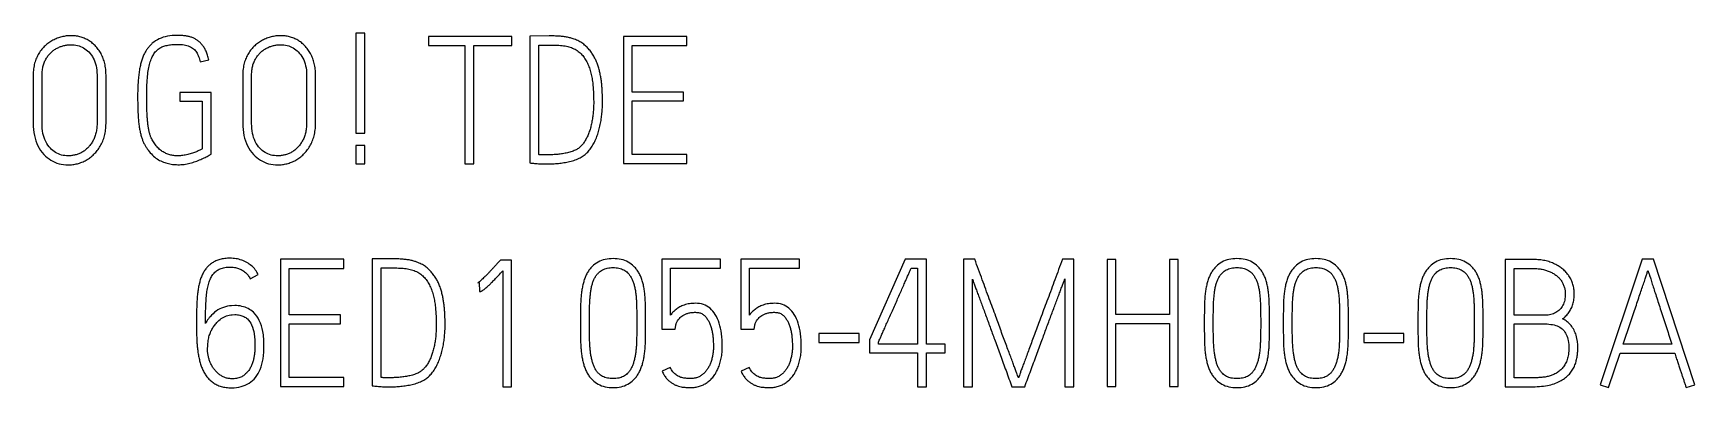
# Model space of a CAD drawing. Extents: x 0 to 594, y 0 to 420.
# Drawn here: x 427.02 to 453.1, y 292.2 to 297.77 of the extents above; entities that cross this region are included whole.
import ezdxf

# ---------------------------------------------------------------- set-up
doc = ezdxf.new("R2010")
doc.units = 0
doc.header["$LTSCALE"] = 32.67
doc.layers.add('15500_BACK_LABELING', color=7, linetype='CONTINUOUS')

msp = doc.modelspace()

# ---------------------------------------------------------------- linework, layer by layer
at = {"layer": '15500_BACK_LABELING', "color": 7, "linetype": 'CONTINUOUS'}
for p, q in [((432.219, 297.77), (432.078, 297.77)), ((432.078, 297.77), (432.078, 296.202)), ((432.219, 296.202), (432.219, 297.77)), ((434.527, 297.717), (433.221, 297.717)), ((433.221, 297.717), (433.221, 297.576)), ((434.527, 297.576), (434.527, 297.717)), ((435.115, 297.728), (434.81, 297.725)), ((434.81, 297.725), (434.81, 295.734)), ((437.276, 297.72), (436.28, 297.72)), ((436.28, 297.72), (436.28, 295.725)), ((437.276, 297.578), (437.276, 297.72)), ((433.221, 297.576), (433.792, 297.576)), ((433.792, 297.576), (433.792, 295.72)), ((433.933, 297.576), (434.527, 297.576)), ((433.933, 295.72), (433.933, 297.576)), ((434.951, 297.584), (435.171, 297.584)), ((434.951, 295.864), (434.951, 297.584)), ((436.419, 297.578), (437.276, 297.578)), ((436.419, 296.846), (436.419, 297.578)), ((429.637, 297.318), (429.773, 297.351)), ((427.015, 297.115), (427.015, 296.352)), ((427.154, 296.352), (427.154, 297.115)), ((428.017, 297.115), (428.017, 296.352)), ((428.158, 296.352), (428.158, 297.115)), ((430.305, 297.115), (430.305, 296.352)), ((430.444, 296.352), (430.444, 297.115)), ((431.307, 297.115), (431.307, 296.352)), ((431.448, 296.352), (431.448, 297.115)), ((429.809, 296.84), (429.318, 296.84)), ((429.318, 296.84), (429.318, 296.702)), ((429.318, 296.702), (429.67, 296.702)), ((429.67, 296.702), (429.67, 295.953)), ((429.809, 295.872), (429.809, 296.84)), ((437.223, 296.846), (436.419, 296.846)), ((436.419, 296.707), (437.223, 296.707)), ((436.419, 295.864), (436.419, 296.707)), ((437.223, 296.707), (437.223, 296.846)), ((432.078, 296.202), (432.219, 296.202)), ((429.775, 295.853), (429.809, 295.872)), ((432.219, 296.008), (432.078, 296.008)), ((432.078, 296.008), (432.078, 295.72)), ((432.219, 295.72), (432.219, 296.008)), ((437.276, 295.864), (436.419, 295.864)), ((437.276, 295.725), (437.276, 295.864)), ((432.078, 295.72), (432.219, 295.72)), ((433.792, 295.72), (433.933, 295.72)), ((436.28, 295.725), (437.276, 295.725)), ((431.892, 294.22), (430.896, 294.22)), ((430.896, 294.22), (430.896, 292.225)), ((431.035, 294.078), (431.892, 294.078)), ((431.035, 293.346), (431.035, 294.078)), ((431.892, 294.078), (431.892, 294.22)), ((432.644, 294.228), (432.338, 294.225)), ((432.338, 294.225), (432.338, 292.234)), ((432.48, 294.084), (432.699, 294.084)), ((432.48, 292.364), (432.48, 294.084)), ((434.35, 294.209), (434.33, 294.186)), ((434.524, 294.209), (434.35, 294.209)), ((434.386, 294.037), (434.386, 292.217)), ((434.524, 292.217), (434.524, 294.209)), ((437.806, 294.22), (436.882, 294.22)), ((436.882, 294.22), (436.882, 293.121)), ((437.021, 294.081), (437.806, 294.081)), ((437.021, 293.343), (437.021, 294.081)), ((437.806, 294.081), (437.806, 294.22)), ((439.046, 294.22), (438.122, 294.22)), ((438.122, 294.22), (438.122, 293.121)), ((438.261, 294.081), (439.046, 294.081)), ((438.261, 293.343), (438.261, 294.081)), ((439.046, 294.081), (439.046, 294.22)), ((440.707, 294.22), (440.147, 292.955)), ((441.037, 294.22), (440.707, 294.22)), ((440.799, 294.081), (440.896, 294.081)), ((440.896, 294.081), (440.896, 292.888)), ((441.037, 292.888), (441.037, 294.22)), ((441.797, 294.22), (441.62, 294.22)), ((441.62, 294.22), (441.62, 292.22)), ((443.354, 294.22), (443.173, 294.22)), ((443.354, 292.22), (443.354, 294.22)), ((444.014, 294.217), (443.875, 294.217)), ((443.875, 294.217), (443.875, 292.223)), ((444.014, 293.352), (444.014, 294.217)), ((444.993, 294.217), (444.852, 294.217)), ((444.852, 294.217), (444.852, 293.352)), ((444.993, 292.223), (444.993, 294.217)), ((450.569, 294.217), (450.125, 294.217)), ((450.125, 294.217), (450.125, 292.22)), ((450.266, 294.076), (450.569, 294.076)), ((450.266, 293.343), (450.266, 294.076)), ((452.277, 294.223), (451.614, 292.25)), ((452.455, 294.223), (452.277, 294.223)), ((453.101, 292.25), (452.455, 294.223)), ((430.422, 293.915), (430.549, 293.981)), ((433.997, 293.851), (434.014, 293.856)), ((434.014, 293.856), (434.022, 293.715)), ((441.761, 292.22), (441.761, 293.909)), ((443.212, 293.915), (443.212, 292.22)), ((430.178, 293.493), (430.128, 293.49)), ((430.139, 293.349), (430.183, 293.352)), ((431.839, 293.346), (431.035, 293.346)), ((431.035, 293.207), (431.839, 293.207)), ((431.035, 292.364), (431.035, 293.207)), ((431.839, 293.207), (431.839, 293.346)), ((435.606, 293.232), (435.606, 293.202)), ((435.748, 293.202), (435.748, 293.232)), ((436.491, 293.232), (436.491, 293.202)), ((436.63, 293.202), (436.63, 293.232)), ((444.852, 293.352), (444.014, 293.352)), ((444.014, 293.21), (444.852, 293.21)), ((444.014, 292.223), (444.014, 293.21)), ((444.852, 293.21), (444.852, 292.223)), ((445.401, 293.232), (445.401, 293.202)), ((445.542, 293.202), (445.542, 293.232)), ((446.286, 293.232), (446.286, 293.202)), ((446.424, 293.202), (446.424, 293.232)), ((446.641, 293.232), (446.641, 293.202)), ((446.782, 293.202), (446.782, 293.232)), ((447.526, 293.232), (447.526, 293.202)), ((447.664, 293.202), (447.664, 293.232)), ((448.754, 293.232), (448.754, 293.202)), ((448.896, 293.202), (448.896, 293.232)), ((449.639, 293.232), (449.639, 293.202)), ((449.778, 293.202), (449.778, 293.232)), ((450.752, 293.343), (450.266, 293.343)), ((436.882, 293.121), (437.093, 293.121)), ((437.093, 293.121), (437.104, 293.182)), ((438.122, 293.121), (438.333, 293.121)), ((438.333, 293.121), (438.344, 293.182)), ((439.981, 293.055), (439.348, 293.055)), ((439.348, 293.055), (439.348, 292.913)), ((439.981, 292.913), (439.981, 293.055)), ((440.147, 292.955), (440.147, 292.75)), ((448.535, 293.055), (447.903, 293.055)), ((447.903, 293.055), (447.903, 292.913)), ((448.535, 292.913), (448.535, 293.055)), ((450.266, 293.205), (450.752, 293.205)), ((450.266, 292.358), (450.266, 293.205)), ((439.348, 292.913), (439.981, 292.913)), ((440.147, 292.75), (440.896, 292.75)), ((440.286, 292.888), (440.286, 292.924)), ((440.896, 292.888), (440.286, 292.888)), ((440.896, 292.75), (440.896, 292.22)), ((441.331, 292.888), (441.037, 292.888)), ((441.037, 292.75), (441.331, 292.75)), ((441.037, 292.22), (441.037, 292.75)), ((441.331, 292.75), (441.331, 292.888)), ((447.903, 292.913), (448.535, 292.913)), ((451.748, 292.206), (451.931, 292.747)), ((451.931, 292.747), (452.788, 292.747)), ((452.741, 292.888), (451.978, 292.888)), ((437.015, 292.522), (436.888, 292.464)), ((438.255, 292.522), (438.128, 292.464)), ((430.896, 292.225), (431.892, 292.225)), ((431.892, 292.364), (431.035, 292.364)), ((431.892, 292.225), (431.892, 292.364)), ((434.386, 292.217), (434.524, 292.217)), ((440.896, 292.22), (441.037, 292.22)), ((441.62, 292.22), (441.761, 292.22)), ((442.38, 292.22), (442.583, 292.22)), ((443.212, 292.22), (443.354, 292.22)), ((443.875, 292.223), (444.014, 292.223)), ((444.852, 292.223), (444.993, 292.223)), ((450.125, 292.22), (450.56, 292.22)), ((450.56, 292.358), (450.266, 292.358)), ((451.614, 292.25), (451.748, 292.206)), ((452.965, 292.206), (453.101, 292.25))]:
    msp.add_line(p, q, dxfattribs=at)
for points, knots in [([(428.158, 297.115), (428.158, 297.146), (428.155, 297.206), (428.14, 297.293), (428.116, 297.374), (428.082, 297.449), (428.039, 297.517), (427.989, 297.574), (427.936, 297.623), (427.879, 297.662), (427.816, 297.692), (427.749, 297.715), (427.678, 297.728), (427.606, 297.732), (427.534, 297.728), (427.462, 297.714), (427.392, 297.692), (427.324, 297.661), (427.26, 297.621), (427.201, 297.574), (427.148, 297.518), (427.102, 297.453), (427.064, 297.38), (427.035, 297.299), (427.019, 297.209), (427.015, 297.147), (427.015, 297.115)], [0, 0, 0, 0, 0.048893, 0.095595, 0.140787, 0.184487, 0.226759, 0.268474, 0.305074, 0.341602, 0.378776, 0.416401, 0.454251, 0.492972, 0.531283, 0.569859, 0.609279, 0.649046, 0.688734, 0.728987, 0.76991, 0.811776, 0.855378, 0.900898, 0.94879, 1, 1, 1, 1]), ([(429.773, 297.351), (429.767, 297.375), (429.754, 297.422), (429.73, 297.486), (429.701, 297.541), (429.668, 297.589), (429.632, 297.628), (429.592, 297.661), (429.548, 297.687), (429.5, 297.707), (429.449, 297.721), (429.394, 297.73), (429.336, 297.735), (429.245, 297.738), (429.127, 297.729), (428.993, 297.688), (428.901, 297.63), (428.846, 297.574), (428.811, 297.532), (428.78, 297.487), (428.752, 297.436), (428.729, 297.379), (428.709, 297.316), (428.692, 297.245), (428.678, 297.167), (428.668, 297.082), (428.66, 296.987), (428.655, 296.883), (428.654, 296.77), (428.655, 296.657), (428.658, 296.552), (428.662, 296.458), (428.669, 296.374), (428.679, 296.299), (428.691, 296.231), (428.706, 296.169), (428.723, 296.114), (428.742, 296.064), (428.765, 296.018), (428.791, 295.974), (428.831, 295.919), (428.884, 295.856), (428.958, 295.794), (429.037, 295.753), (429.119, 295.726), (429.201, 295.709), (429.29, 295.704), (429.382, 295.709), (429.476, 295.726), (429.563, 295.754), (429.642, 295.787), (429.712, 295.819), (429.756, 295.841), (429.775, 295.853)], [0, 0, 0, 0, 0.019272, 0.036632, 0.052268, 0.066635, 0.080183, 0.09318, 0.10601, 0.119009, 0.132409, 0.146426, 0.161173, 0.176721, 0.215791, 0.250554, 0.283063, 0.296931, 0.310689, 0.324457, 0.338803, 0.354332, 0.371181, 0.389543, 0.409585, 0.431366, 0.455325, 0.481892, 0.511097, 0.541005, 0.56779, 0.591463, 0.612636, 0.631936, 0.649411, 0.665333, 0.679968, 0.69338, 0.706195, 0.719044, 0.732014, 0.758156, 0.782019, 0.804417, 0.82608, 0.847269, 0.868335, 0.893506, 0.917602, 0.941001, 0.963013, 0.982665, 1, 1, 1, 1]), ([(431.448, 297.115), (431.448, 297.146), (431.445, 297.206), (431.43, 297.293), (431.406, 297.374), (431.372, 297.449), (431.329, 297.517), (431.279, 297.574), (431.226, 297.623), (431.169, 297.662), (431.106, 297.692), (431.039, 297.715), (430.968, 297.728), (430.896, 297.732), (430.824, 297.728), (430.752, 297.714), (430.682, 297.692), (430.614, 297.661), (430.55, 297.621), (430.491, 297.574), (430.438, 297.518), (430.392, 297.453), (430.354, 297.38), (430.325, 297.299), (430.309, 297.209), (430.305, 297.147), (430.305, 297.115)], [0, 0, 0, 0, 0.048893, 0.095595, 0.140787, 0.184487, 0.226759, 0.268474, 0.305074, 0.341602, 0.378776, 0.416401, 0.454251, 0.492972, 0.531283, 0.569859, 0.609279, 0.649046, 0.688734, 0.728987, 0.76991, 0.811776, 0.855378, 0.900898, 0.94879, 1, 1, 1, 1]), ([(434.81, 295.734), (434.823, 295.732), (434.848, 295.73), (434.888, 295.726), (434.929, 295.722), (434.973, 295.719), (435.022, 295.717), (435.068, 295.717), (435.112, 295.717), (435.153, 295.719), (435.195, 295.721), (435.238, 295.724), (435.282, 295.729), (435.326, 295.735), (435.37, 295.742), (435.415, 295.751), (435.459, 295.761), (435.502, 295.773), (435.544, 295.788), (435.594, 295.809), (435.65, 295.841), (435.709, 295.889), (435.759, 295.948), (435.803, 296.015), (435.841, 296.088), (435.872, 296.167), (435.898, 296.249), (435.919, 296.335), (435.934, 296.423), (435.945, 296.511), (435.951, 296.599), (435.953, 296.672), (435.953, 296.732), (435.952, 296.782), (435.95, 296.838), (435.947, 296.896), (435.942, 296.958), (435.935, 297.021), (435.925, 297.087), (435.912, 297.153), (435.895, 297.219), (435.874, 297.286), (435.848, 297.35), (435.816, 297.411), (435.779, 297.469), (435.735, 297.524), (435.686, 297.574), (435.629, 297.619), (435.563, 297.656), (435.497, 297.682), (435.433, 297.701), (435.373, 297.713), (435.31, 297.72), (435.245, 297.725), (435.18, 297.727), (435.137, 297.728), (435.115, 297.728)], [0, 0, 0, 0, 0.011334, 0.023126, 0.035377, 0.048531, 0.063045, 0.07893, 0.090303, 0.102327, 0.115007, 0.128076, 0.14127, 0.154599, 0.168034, 0.181551, 0.195165, 0.208661, 0.221854, 0.234804, 0.257093, 0.279464, 0.302571, 0.326463, 0.350928, 0.37621, 0.402129, 0.428427, 0.455215, 0.481976, 0.508152, 0.533805, 0.547296, 0.562354, 0.578981, 0.596728, 0.615161, 0.634299, 0.654003, 0.674156, 0.694803, 0.715582, 0.736205, 0.756817, 0.777443, 0.798173, 0.819236, 0.840788, 0.863179, 0.886853, 0.904176, 0.922352, 0.941506, 0.961122, 0.980615, 1, 1, 1, 1]), ([(427.154, 297.115), (427.154, 297.14), (427.157, 297.188), (427.169, 297.257), (427.191, 297.32), (427.22, 297.376), (427.254, 297.426), (427.294, 297.469), (427.339, 297.506), (427.388, 297.537), (427.441, 297.56), (427.495, 297.577), (427.55, 297.587), (427.623, 297.591), (427.711, 297.582), (427.808, 297.543), (427.893, 297.475), (427.966, 297.381), (428.009, 297.255), (428.017, 297.164), (428.017, 297.115)], [0, 0, 0, 0, 0.05203, 0.100525, 0.146412, 0.190186, 0.232072, 0.272854, 0.312965, 0.352724, 0.392836, 0.432721, 0.471684, 0.510284, 0.584004, 0.654194, 0.726107, 0.809603, 0.898616, 1, 1, 1, 1]), ([(429.67, 295.953), (429.664, 295.949), (429.651, 295.942), (429.629, 295.932), (429.604, 295.92), (429.576, 295.909), (429.546, 295.897), (429.513, 295.886), (429.478, 295.875), (429.441, 295.866), (429.403, 295.857), (429.364, 295.85), (429.325, 295.846), (429.277, 295.844), (429.222, 295.847), (429.16, 295.86), (429.098, 295.881), (429.039, 295.913), (428.983, 295.959), (428.942, 296.005), (428.913, 296.047), (428.893, 296.078), (428.874, 296.111), (428.857, 296.149), (428.843, 296.193), (428.831, 296.245), (428.821, 296.305), (428.812, 296.374), (428.805, 296.453), (428.8, 296.546), (428.797, 296.653), (428.796, 296.782), (428.798, 296.921), (428.805, 297.058), (428.819, 297.175), (428.838, 297.275), (428.865, 297.36), (428.898, 297.432), (428.94, 297.489), (428.991, 297.533), (429.051, 297.563), (429.118, 297.581), (429.194, 297.593), (429.267, 297.596), (429.332, 297.594), (429.383, 297.588), (429.427, 297.578), (429.467, 297.564), (429.501, 297.547), (429.532, 297.525), (429.558, 297.5), (429.58, 297.471), (429.597, 297.438), (429.612, 297.401), (429.625, 297.361), (429.633, 297.332), (429.637, 297.318)], [0, 0, 0, 0, 0.006481, 0.014038, 0.022675, 0.032187, 0.042379, 0.053263, 0.064684, 0.076488, 0.08869, 0.101107, 0.113594, 0.126214, 0.145752, 0.16535, 0.185353, 0.206094, 0.228265, 0.252541, 0.264108, 0.275726, 0.287429, 0.300034, 0.314465, 0.330845, 0.349656, 0.371347, 0.395953, 0.424499, 0.458018, 0.496528, 0.545394, 0.588074, 0.624674, 0.656205, 0.68379, 0.707859, 0.729434, 0.749812, 0.770091, 0.791693, 0.815507, 0.841865, 0.859879, 0.875874, 0.889992, 0.902783, 0.914795, 0.926255, 0.937455, 0.94869, 0.960215, 0.972453, 0.985696, 1, 1, 1, 1]), ([(430.444, 297.115), (430.444, 297.14), (430.446, 297.188), (430.459, 297.257), (430.481, 297.32), (430.51, 297.376), (430.544, 297.426), (430.584, 297.469), (430.629, 297.506), (430.678, 297.537), (430.73, 297.56), (430.785, 297.577), (430.84, 297.587), (430.913, 297.591), (431.001, 297.582), (431.098, 297.543), (431.183, 297.475), (431.256, 297.381), (431.299, 297.255), (431.307, 297.164), (431.307, 297.115)], [0, 0, 0, 0, 0.05203, 0.100525, 0.146412, 0.190186, 0.232072, 0.272854, 0.312965, 0.352724, 0.392836, 0.432721, 0.471684, 0.510284, 0.584004, 0.654194, 0.726107, 0.809603, 0.898616, 1, 1, 1, 1]), ([(435.171, 297.584), (435.187, 297.584), (435.22, 297.583), (435.269, 297.581), (435.317, 297.577), (435.363, 297.572), (435.406, 297.563), (435.459, 297.547), (435.522, 297.52), (435.59, 297.475), (435.644, 297.419), (435.688, 297.353), (435.725, 297.282), (435.755, 297.205), (435.777, 297.122), (435.794, 297.036), (435.804, 296.947), (435.809, 296.857), (435.813, 296.768), (435.815, 296.683), (435.813, 296.602), (435.807, 296.523), (435.798, 296.445), (435.785, 296.369), (435.768, 296.295), (435.747, 296.225), (435.722, 296.16), (435.692, 296.1), (435.658, 296.046), (435.619, 295.999), (435.575, 295.961), (435.532, 295.935), (435.492, 295.919), (435.457, 295.907), (435.42, 295.897), (435.383, 295.888), (435.345, 295.881), (435.307, 295.875), (435.268, 295.87), (435.23, 295.866), (435.192, 295.864), (435.155, 295.862), (435.119, 295.861), (435.087, 295.861), (435.059, 295.861), (435.035, 295.861), (435.012, 295.861), (434.99, 295.861), (434.97, 295.862), (434.957, 295.863), (434.951, 295.864)], [0, 0, 0, 0, 0.018311, 0.036412, 0.054323, 0.071524, 0.087548, 0.102498, 0.133571, 0.162809, 0.191358, 0.220174, 0.249624, 0.280131, 0.311639, 0.343955, 0.377272, 0.410839, 0.443789, 0.476145, 0.504867, 0.533767, 0.562909, 0.591691, 0.619537, 0.646555, 0.672478, 0.697118, 0.720728, 0.743122, 0.764288, 0.784815, 0.79833, 0.812032, 0.825965, 0.840089, 0.85434, 0.868736, 0.883123, 0.897346, 0.91142, 0.925135, 0.938274, 0.95084, 0.960222, 0.969263, 0.977962, 0.986094, 0.993437, 1, 1, 1, 1]), ([(427.015, 296.352), (427.015, 296.289), (427.025, 296.168), (427.081, 296), (427.172, 295.866), (427.288, 295.771), (427.421, 295.714), (427.54, 295.7), (427.637, 295.706), (427.709, 295.72), (427.78, 295.743), (427.849, 295.775), (427.913, 295.818), (427.971, 295.869), (428.023, 295.929), (428.069, 295.997), (428.108, 296.074), (428.137, 296.159), (428.155, 296.253), (428.158, 296.318), (428.158, 296.352)], [0, 0, 0, 0, 0.098545, 0.187056, 0.271328, 0.345801, 0.417607, 0.492518, 0.529833, 0.5676, 0.606408, 0.645645, 0.684858, 0.724809, 0.765781, 0.808045, 0.852264, 0.898589, 0.947524, 1, 1, 1, 1]), ([(428.017, 296.352), (428.017, 296.326), (428.014, 296.274), (428.001, 296.2), (427.98, 296.134), (427.951, 296.074), (427.916, 296.02), (427.877, 295.973), (427.832, 295.933), (427.783, 295.9), (427.73, 295.875), (427.676, 295.858), (427.62, 295.847), (427.547, 295.842), (427.459, 295.852), (427.361, 295.894), (427.276, 295.966), (427.204, 296.068), (427.162, 296.202), (427.154, 296.3), (427.154, 296.352)], [0, 0, 0, 0, 0.053597, 0.103334, 0.150056, 0.194419, 0.236807, 0.277924, 0.31795, 0.357065, 0.396071, 0.434626, 0.472193, 0.509361, 0.581203, 0.649252, 0.719127, 0.803854, 0.895402, 1, 1, 1, 1]), ([(430.305, 296.352), (430.305, 296.289), (430.315, 296.168), (430.371, 296), (430.462, 295.866), (430.578, 295.771), (430.711, 295.714), (430.83, 295.7), (430.927, 295.706), (430.999, 295.72), (431.07, 295.743), (431.139, 295.775), (431.203, 295.818), (431.261, 295.869), (431.313, 295.929), (431.359, 295.997), (431.398, 296.074), (431.427, 296.159), (431.444, 296.253), (431.448, 296.318), (431.448, 296.352)], [0, 0, 0, 0, 0.098545, 0.187056, 0.271328, 0.345801, 0.417607, 0.492518, 0.529833, 0.5676, 0.606408, 0.645645, 0.684858, 0.724809, 0.765781, 0.808045, 0.852264, 0.898589, 0.947524, 1, 1, 1, 1]), ([(431.307, 296.352), (431.307, 296.326), (431.304, 296.274), (431.291, 296.2), (431.27, 296.134), (431.241, 296.074), (431.206, 296.02), (431.166, 295.973), (431.122, 295.933), (431.073, 295.9), (431.02, 295.875), (430.965, 295.858), (430.91, 295.847), (430.837, 295.842), (430.749, 295.852), (430.651, 295.894), (430.565, 295.966), (430.494, 296.068), (430.452, 296.202), (430.444, 296.3), (430.444, 296.352)], [0, 0, 0, 0, 0.053597, 0.103334, 0.150056, 0.194419, 0.236807, 0.277924, 0.31795, 0.357065, 0.396071, 0.434626, 0.472193, 0.509361, 0.581203, 0.649252, 0.719127, 0.803854, 0.895402, 1, 1, 1, 1]), ([(430.549, 293.981), (430.536, 294.008), (430.504, 294.058), (430.442, 294.122), (430.37, 294.172), (430.288, 294.21), (430.199, 294.232), (430.109, 294.238), (430.024, 294.234), (429.949, 294.22), (429.883, 294.197), (429.825, 294.165), (429.775, 294.127), (429.732, 294.082), (429.696, 294.03), (429.666, 293.974), (429.642, 293.911), (429.623, 293.845), (429.608, 293.774), (429.597, 293.7), (429.589, 293.623), (429.584, 293.544), (429.581, 293.462), (429.58, 293.379), (429.579, 293.296), (429.578, 293.218), (429.579, 293.144), (429.58, 293.072), (429.581, 292.999), (429.584, 292.924), (429.59, 292.848), (429.599, 292.773), (429.61, 292.7), (429.627, 292.628), (429.647, 292.558), (429.671, 292.493), (429.703, 292.432), (429.741, 292.376), (429.785, 292.326), (429.838, 292.284), (429.898, 292.248), (429.967, 292.221), (430.045, 292.206), (430.151, 292.2), (430.276, 292.213), (430.408, 292.268), (430.514, 292.362), (430.589, 292.497), (430.631, 292.669), (430.642, 292.871), (430.629, 293.075), (430.576, 293.257), (430.49, 293.38), (430.391, 293.451), (430.289, 293.486), (430.216, 293.495), (430.178, 293.493)], [0, 0, 0, 0, 0.017917, 0.035345, 0.05294, 0.070792, 0.088944, 0.10796, 0.124813, 0.139983, 0.153783, 0.166718, 0.179205, 0.191545, 0.204018, 0.216823, 0.230148, 0.244034, 0.258442, 0.273433, 0.288954, 0.304925, 0.321363, 0.338039, 0.354714, 0.371387, 0.385035, 0.399301, 0.414187, 0.429361, 0.444507, 0.459647, 0.474637, 0.489356, 0.503856, 0.51798, 0.531652, 0.545054, 0.558324, 0.571691, 0.585465, 0.600029, 0.615906, 0.633476, 0.663517, 0.690737, 0.717727, 0.747225, 0.781916, 0.823581, 0.867952, 0.904511, 0.935984, 0.95617, 0.977031, 1, 1, 1, 1]), ([(429.72, 293.213), (429.72, 293.258), (429.72, 293.345), (429.724, 293.47), (429.729, 293.584), (429.737, 293.688), (429.753, 293.781), (429.775, 293.863), (429.805, 293.934), (429.844, 293.993), (429.892, 294.041), (429.952, 294.075), (430.025, 294.094), (430.1, 294.1), (430.172, 294.095), (430.236, 294.079), (430.295, 294.052), (430.347, 294.016), (430.39, 293.97), (430.412, 293.934), (430.422, 293.915)], [0, 0, 0, 0, 0.091598, 0.176128, 0.253622, 0.324034, 0.387579, 0.444757, 0.496208, 0.543167, 0.58743, 0.632344, 0.682083, 0.739116, 0.785155, 0.829029, 0.872077, 0.914451, 0.956519, 1, 1, 1, 1]), ([(432.338, 292.234), (432.351, 292.232), (432.377, 292.23), (432.416, 292.226), (432.457, 292.222), (432.502, 292.219), (432.55, 292.217), (432.597, 292.217), (432.641, 292.217), (432.681, 292.219), (432.723, 292.221), (432.766, 292.224), (432.81, 292.229), (432.855, 292.235), (432.899, 292.242), (432.943, 292.251), (432.987, 292.261), (433.031, 292.273), (433.073, 292.288), (433.122, 292.309), (433.179, 292.341), (433.237, 292.389), (433.288, 292.448), (433.331, 292.515), (433.369, 292.588), (433.401, 292.667), (433.426, 292.749), (433.447, 292.835), (433.463, 292.923), (433.473, 293.011), (433.48, 293.099), (433.482, 293.172), (433.481, 293.232), (433.48, 293.282), (433.479, 293.338), (433.476, 293.396), (433.471, 293.458), (433.464, 293.521), (433.454, 293.587), (433.44, 293.653), (433.424, 293.719), (433.403, 293.786), (433.376, 293.85), (433.345, 293.911), (433.308, 293.969), (433.264, 294.024), (433.214, 294.074), (433.157, 294.119), (433.091, 294.156), (433.025, 294.182), (432.962, 294.201), (432.902, 294.213), (432.839, 294.22), (432.774, 294.225), (432.709, 294.227), (432.665, 294.228), (432.644, 294.228)], [0, 0, 0, 0, 0.011334, 0.023126, 0.035377, 0.048531, 0.063045, 0.07893, 0.090303, 0.102327, 0.115007, 0.128076, 0.14127, 0.154599, 0.168034, 0.181551, 0.195165, 0.208661, 0.221854, 0.234804, 0.257093, 0.279464, 0.302571, 0.326463, 0.350928, 0.37621, 0.402129, 0.428427, 0.455215, 0.481976, 0.508152, 0.533805, 0.547296, 0.562354, 0.578981, 0.596728, 0.615161, 0.634299, 0.654003, 0.674156, 0.694803, 0.715582, 0.736205, 0.756817, 0.777443, 0.798173, 0.819236, 0.840788, 0.863179, 0.886853, 0.904176, 0.922352, 0.941506, 0.961122, 0.980615, 1, 1, 1, 1]), ([(432.699, 294.084), (432.716, 294.084), (432.748, 294.083), (432.797, 294.081), (432.845, 294.077), (432.891, 294.072), (432.934, 294.063), (432.988, 294.047), (433.051, 294.02), (433.118, 293.975), (433.172, 293.919), (433.217, 293.853), (433.254, 293.782), (433.283, 293.705), (433.306, 293.622), (433.322, 293.536), (433.332, 293.447), (433.338, 293.357), (433.342, 293.268), (433.343, 293.183), (433.341, 293.102), (433.336, 293.023), (433.327, 292.945), (433.314, 292.869), (433.297, 292.795), (433.276, 292.725), (433.251, 292.66), (433.221, 292.6), (433.186, 292.546), (433.147, 292.499), (433.103, 292.461), (433.06, 292.435), (433.02, 292.419), (432.985, 292.407), (432.949, 292.397), (432.911, 292.388), (432.873, 292.381), (432.835, 292.375), (432.796, 292.37), (432.758, 292.366), (432.72, 292.364), (432.683, 292.362), (432.648, 292.361), (432.616, 292.361), (432.588, 292.361), (432.563, 292.361), (432.54, 292.361), (432.518, 292.361), (432.498, 292.362), (432.486, 292.363), (432.48, 292.364)], [0, 0, 0, 0, 0.018311, 0.036412, 0.054323, 0.071524, 0.087548, 0.102498, 0.133571, 0.162809, 0.191358, 0.220174, 0.249624, 0.280131, 0.311639, 0.343955, 0.377272, 0.410839, 0.443789, 0.476145, 0.504867, 0.533767, 0.562909, 0.591691, 0.619537, 0.646555, 0.672478, 0.697118, 0.720728, 0.743122, 0.764288, 0.784815, 0.79833, 0.812032, 0.825965, 0.840089, 0.85434, 0.868736, 0.883123, 0.897346, 0.91142, 0.925135, 0.938274, 0.95084, 0.960222, 0.969263, 0.977962, 0.986094, 0.993437, 1, 1, 1, 1]), ([(434.33, 294.186), (434.319, 294.174), (434.296, 294.149), (434.262, 294.112), (434.228, 294.074), (434.194, 294.038), (434.161, 294.003), (434.13, 293.971), (434.101, 293.941), (434.073, 293.915), (434.049, 293.892), (434.027, 293.874), (434.011, 293.86), (434.001, 293.853), (433.997, 293.851)], [0, 0, 0, 0, 0.105791, 0.21294, 0.32145, 0.427863, 0.528725, 0.624043, 0.712438, 0.792558, 0.86445, 0.92469, 0.969837, 1, 1, 1, 1]), ([(434.022, 293.715), (434.025, 293.715), (434.031, 293.715), (434.041, 293.717), (434.053, 293.72), (434.068, 293.728), (434.087, 293.741), (434.11, 293.759), (434.139, 293.785), (434.174, 293.817), (434.215, 293.858), (434.264, 293.908), (434.322, 293.968), (434.363, 294.013), (434.386, 294.037)], [0, 0, 0, 0, 0.016663, 0.036768, 0.060496, 0.092617, 0.138787, 0.199552, 0.277115, 0.3736, 0.489098, 0.629203, 0.799496, 1, 1, 1, 1]), ([(436.63, 293.232), (436.63, 293.264), (436.629, 293.326), (436.628, 293.417), (436.627, 293.504), (436.624, 293.588), (436.618, 293.668), (436.608, 293.744), (436.595, 293.816), (436.577, 293.884), (436.555, 293.948), (436.526, 294.007), (436.49, 294.061), (436.437, 294.122), (436.358, 294.182), (436.244, 294.223), (436.119, 294.235), (435.995, 294.223), (435.881, 294.182), (435.801, 294.122), (435.748, 294.061), (435.712, 294.007), (435.684, 293.948), (435.661, 293.884), (435.643, 293.816), (435.629, 293.744), (435.619, 293.668), (435.612, 293.588), (435.608, 293.504), (435.607, 293.417), (435.606, 293.326), (435.606, 293.264), (435.606, 293.232)], [0, 0, 0, 0, 0.037, 0.072674, 0.107023, 0.139945, 0.171373, 0.201365, 0.229978, 0.257341, 0.283631, 0.309141, 0.334352, 0.359716, 0.404043, 0.449651, 0.499909, 0.550168, 0.595776, 0.640103, 0.665467, 0.690678, 0.716188, 0.742498, 0.769909, 0.798579, 0.828609, 0.860053, 0.892977, 0.927326, 0.963, 1, 1, 1, 1]), ([(435.748, 293.232), (435.748, 293.261), (435.748, 293.318), (435.749, 293.401), (435.75, 293.481), (435.753, 293.557), (435.758, 293.629), (435.765, 293.697), (435.775, 293.761), (435.789, 293.821), (435.806, 293.875), (435.828, 293.925), (435.857, 293.97), (435.896, 294.016), (435.951, 294.058), (436.031, 294.085), (436.119, 294.092), (436.207, 294.085), (436.286, 294.058), (436.343, 294.017), (436.38, 293.97), (436.409, 293.925), (436.431, 293.875), (436.449, 293.821), (436.464, 293.761), (436.474, 293.697), (436.481, 293.629), (436.486, 293.557), (436.488, 293.481), (436.49, 293.401), (436.491, 293.318), (436.491, 293.261), (436.491, 293.232)], [0, 0, 0, 0, 0.041187, 0.080623, 0.118311, 0.154266, 0.188527, 0.221131, 0.25189, 0.280691, 0.307711, 0.333366, 0.358284, 0.382981, 0.418354, 0.456464, 0.500192, 0.54334, 0.581449, 0.617292, 0.641565, 0.666366, 0.692112, 0.719246, 0.748099, 0.778869, 0.811473, 0.845734, 0.881689, 0.919377, 0.958813, 1, 1, 1, 1]), ([(440.286, 292.924), (440.288, 292.928), (440.294, 292.942), (440.307, 292.972), (440.328, 293.017), (440.354, 293.076), (440.385, 293.144), (440.418, 293.221), (440.455, 293.304), (440.495, 293.392), (440.535, 293.483), (440.576, 293.575), (440.616, 293.665), (440.654, 293.75), (440.689, 293.83), (440.721, 293.903), (440.749, 293.966), (440.771, 294.018), (440.787, 294.055), (440.796, 294.074), (440.799, 294.081)], [0, 0, 0, 0, 0.010734, 0.036404, 0.077011, 0.128795, 0.187998, 0.254619, 0.326966, 0.403344, 0.483752, 0.564544, 0.642072, 0.716335, 0.785641, 0.848294, 0.904294, 0.950045, 0.981947, 1, 1, 1, 1]), ([(442.485, 292.361), (442.483, 292.368), (442.475, 292.385), (442.461, 292.421), (442.442, 292.471), (442.419, 292.534), (442.391, 292.608), (442.36, 292.691), (442.325, 292.783), (442.288, 292.883), (442.249, 292.988), (442.209, 293.098), (442.168, 293.21), (442.109, 293.378), (442.022, 293.607), (441.913, 293.906), (441.837, 294.113), (441.797, 294.22)], [0, 0, 0, 0, 0.010517, 0.029578, 0.057191, 0.091739, 0.131602, 0.17678, 0.226508, 0.280023, 0.337325, 0.396884, 0.457174, 0.518195, 0.6666, 0.827202, 1, 1, 1, 1]), ([(443.173, 294.22), (443.134, 294.113), (443.058, 293.906), (442.947, 293.607), (442.86, 293.378), (442.798, 293.21), (442.757, 293.098), (442.716, 292.988), (442.677, 292.883), (442.64, 292.783), (442.606, 292.691), (442.575, 292.608), (442.547, 292.534), (442.524, 292.471), (442.506, 292.421), (442.494, 292.386), (442.488, 292.368), (442.485, 292.361)], [0, 0, 0, 0, 0.172856, 0.333623, 0.482302, 0.543591, 0.604043, 0.663657, 0.720959, 0.774475, 0.824205, 0.869357, 0.90914, 0.943554, 0.970979, 0.989794, 1, 1, 1, 1]), ([(446.424, 293.232), (446.424, 293.264), (446.424, 293.326), (446.423, 293.417), (446.422, 293.504), (446.419, 293.588), (446.412, 293.668), (446.403, 293.744), (446.39, 293.816), (446.372, 293.884), (446.349, 293.948), (446.321, 294.007), (446.285, 294.061), (446.232, 294.122), (446.153, 294.182), (446.039, 294.223), (445.914, 294.235), (445.789, 294.223), (445.675, 294.182), (445.596, 294.122), (445.543, 294.061), (445.507, 294.007), (445.479, 293.948), (445.456, 293.884), (445.437, 293.816), (445.423, 293.744), (445.413, 293.668), (445.406, 293.588), (445.403, 293.504), (445.402, 293.417), (445.401, 293.326), (445.401, 293.264), (445.401, 293.232)], [0, 0, 0, 0, 0.037, 0.072674, 0.107023, 0.139945, 0.171373, 0.201365, 0.229978, 0.257341, 0.283631, 0.309141, 0.334352, 0.359716, 0.404043, 0.449651, 0.499909, 0.550168, 0.595776, 0.640103, 0.665467, 0.690678, 0.716188, 0.742498, 0.769909, 0.798579, 0.828609, 0.860053, 0.892977, 0.927326, 0.963, 1, 1, 1, 1]), ([(445.542, 293.232), (445.542, 293.261), (445.542, 293.318), (445.543, 293.401), (445.545, 293.481), (445.547, 293.557), (445.553, 293.629), (445.56, 293.697), (445.569, 293.761), (445.583, 293.821), (445.601, 293.875), (445.623, 293.925), (445.651, 293.97), (445.69, 294.016), (445.746, 294.058), (445.825, 294.085), (445.914, 294.092), (446.002, 294.085), (446.081, 294.058), (446.138, 294.017), (446.175, 293.97), (446.203, 293.925), (446.226, 293.875), (446.244, 293.821), (446.258, 293.761), (446.268, 293.697), (446.275, 293.629), (446.281, 293.557), (446.283, 293.481), (446.285, 293.401), (446.286, 293.318), (446.286, 293.261), (446.286, 293.232)], [0, 0, 0, 0, 0.041187, 0.080623, 0.118311, 0.154266, 0.188527, 0.221131, 0.25189, 0.280691, 0.307711, 0.333366, 0.358284, 0.382981, 0.418354, 0.456464, 0.500192, 0.54334, 0.581449, 0.617292, 0.641565, 0.666366, 0.692112, 0.719246, 0.748099, 0.778869, 0.811473, 0.845734, 0.881689, 0.919377, 0.958813, 1, 1, 1, 1]), ([(447.664, 293.232), (447.664, 293.264), (447.664, 293.326), (447.663, 293.417), (447.662, 293.504), (447.659, 293.588), (447.652, 293.668), (447.643, 293.744), (447.63, 293.816), (447.612, 293.884), (447.589, 293.948), (447.561, 294.007), (447.525, 294.061), (447.472, 294.122), (447.392, 294.182), (447.279, 294.223), (447.154, 294.235), (447.029, 294.223), (446.915, 294.182), (446.836, 294.122), (446.783, 294.061), (446.747, 294.007), (446.718, 293.948), (446.696, 293.884), (446.677, 293.816), (446.663, 293.744), (446.653, 293.668), (446.646, 293.588), (446.643, 293.504), (446.642, 293.417), (446.641, 293.326), (446.641, 293.264), (446.641, 293.232)], [0, 0, 0, 0, 0.037, 0.072674, 0.107023, 0.139945, 0.171373, 0.201365, 0.229978, 0.257341, 0.283631, 0.309141, 0.334352, 0.359716, 0.404043, 0.449651, 0.499909, 0.550168, 0.595776, 0.640103, 0.665467, 0.690678, 0.716188, 0.742498, 0.769909, 0.798579, 0.828609, 0.860053, 0.892977, 0.927326, 0.963, 1, 1, 1, 1]), ([(446.782, 293.232), (446.782, 293.261), (446.782, 293.318), (446.783, 293.401), (446.785, 293.481), (446.787, 293.557), (446.793, 293.629), (446.8, 293.697), (446.809, 293.761), (446.823, 293.821), (446.841, 293.875), (446.863, 293.925), (446.891, 293.97), (446.93, 294.016), (446.986, 294.058), (447.065, 294.085), (447.154, 294.092), (447.242, 294.085), (447.321, 294.058), (447.378, 294.017), (447.415, 293.97), (447.443, 293.925), (447.466, 293.875), (447.484, 293.821), (447.498, 293.761), (447.508, 293.697), (447.515, 293.629), (447.52, 293.557), (447.523, 293.481), (447.525, 293.401), (447.525, 293.318), (447.526, 293.261), (447.526, 293.232)], [0, 0, 0, 0, 0.041187, 0.080623, 0.118311, 0.154266, 0.188527, 0.221131, 0.25189, 0.280691, 0.307711, 0.333366, 0.358284, 0.382981, 0.418354, 0.456464, 0.500192, 0.54334, 0.581449, 0.617292, 0.641565, 0.666366, 0.692112, 0.719246, 0.748099, 0.778869, 0.811473, 0.845734, 0.881689, 0.919377, 0.958813, 1, 1, 1, 1]), ([(449.778, 293.232), (449.778, 293.264), (449.778, 293.326), (449.777, 293.417), (449.776, 293.504), (449.773, 293.588), (449.766, 293.668), (449.757, 293.744), (449.744, 293.816), (449.726, 293.884), (449.703, 293.948), (449.675, 294.007), (449.639, 294.061), (449.586, 294.122), (449.506, 294.182), (449.392, 294.223), (449.268, 294.235), (449.143, 294.223), (449.029, 294.182), (448.95, 294.122), (448.897, 294.061), (448.861, 294.007), (448.832, 293.948), (448.81, 293.884), (448.791, 293.816), (448.777, 293.744), (448.767, 293.668), (448.76, 293.588), (448.757, 293.504), (448.756, 293.417), (448.755, 293.326), (448.754, 293.264), (448.754, 293.232)], [0, 0, 0, 0, 0.037, 0.072674, 0.107023, 0.139945, 0.171373, 0.201365, 0.229978, 0.257341, 0.283631, 0.309141, 0.334352, 0.359716, 0.404043, 0.449651, 0.499909, 0.550168, 0.595776, 0.640103, 0.665467, 0.690678, 0.716188, 0.742498, 0.769909, 0.798579, 0.828609, 0.860053, 0.892977, 0.927326, 0.963, 1, 1, 1, 1]), ([(448.896, 293.232), (448.896, 293.261), (448.896, 293.318), (448.897, 293.401), (448.898, 293.481), (448.901, 293.557), (448.906, 293.629), (448.913, 293.697), (448.923, 293.761), (448.937, 293.821), (448.954, 293.875), (448.977, 293.925), (449.005, 293.97), (449.044, 294.016), (449.1, 294.058), (449.179, 294.085), (449.267, 294.092), (449.355, 294.085), (449.434, 294.058), (449.491, 294.017), (449.529, 293.97), (449.557, 293.925), (449.58, 293.875), (449.598, 293.821), (449.612, 293.761), (449.622, 293.697), (449.629, 293.629), (449.634, 293.557), (449.637, 293.481), (449.638, 293.401), (449.639, 293.318), (449.639, 293.261), (449.639, 293.232)], [0, 0, 0, 0, 0.041187, 0.080623, 0.118311, 0.154266, 0.188527, 0.221131, 0.25189, 0.280691, 0.307711, 0.333366, 0.358284, 0.382981, 0.418354, 0.456464, 0.500192, 0.54334, 0.581449, 0.617292, 0.641565, 0.666366, 0.692112, 0.719246, 0.748099, 0.778869, 0.811473, 0.845734, 0.881689, 0.919377, 0.958813, 1, 1, 1, 1]), ([(451.026, 293.285), (451.045, 293.299), (451.081, 293.33), (451.126, 293.385), (451.163, 293.447), (451.19, 293.517), (451.206, 293.594), (451.211, 293.674), (451.206, 293.753), (451.19, 293.827), (451.164, 293.896), (451.128, 293.959), (451.084, 294.017), (451.031, 294.067), (450.971, 294.111), (450.902, 294.148), (450.827, 294.179), (450.746, 294.201), (450.659, 294.214), (450.599, 294.217), (450.569, 294.217)], [0, 0, 0, 0, 0.050875, 0.101537, 0.153295, 0.206842, 0.263068, 0.323308, 0.379216, 0.433091, 0.486127, 0.538514, 0.590322, 0.642659, 0.696267, 0.751763, 0.809992, 0.870726, 0.933807, 1, 1, 1, 1]), ([(450.569, 294.076), (450.593, 294.076), (450.639, 294.074), (450.707, 294.064), (450.771, 294.048), (450.829, 294.026), (450.882, 293.999), (450.93, 293.966), (450.971, 293.928), (451.006, 293.886), (451.033, 293.839), (451.053, 293.788), (451.066, 293.733), (451.07, 293.663), (451.063, 293.583), (451.035, 293.498), (450.987, 293.43), (450.921, 293.379), (450.841, 293.349), (450.782, 293.343), (450.752, 293.343)], [0, 0, 0, 0, 0.058233, 0.113475, 0.16631, 0.216763, 0.264836, 0.311238, 0.356215, 0.400141, 0.444011, 0.488173, 0.53306, 0.579737, 0.658007, 0.727768, 0.793784, 0.85881, 0.92579, 1, 1, 1, 1]), ([(451.978, 292.888), (451.991, 292.929), (452.019, 293.012), (452.061, 293.136), (452.102, 293.261), (452.144, 293.383), (452.183, 293.5), (452.221, 293.611), (452.256, 293.714), (452.287, 293.807), (452.315, 293.889), (452.337, 293.957), (452.354, 294.007), (452.363, 294.034), (452.366, 294.045)], [0, 0, 0, 0, 0.106118, 0.213594, 0.322428, 0.429305, 0.530911, 0.627246, 0.716632, 0.797389, 0.869519, 0.929228, 0.972722, 1, 1, 1, 1]), ([(452.366, 294.045), (452.37, 294.034), (452.379, 294.007), (452.395, 293.957), (452.416, 293.889), (452.442, 293.807), (452.472, 293.714), (452.506, 293.611), (452.542, 293.5), (452.58, 293.383), (452.62, 293.261), (452.661, 293.136), (452.701, 293.012), (452.728, 292.929), (452.741, 292.888)], [0, 0, 0, 0, 0.027336, 0.070868, 0.130595, 0.202708, 0.283396, 0.372662, 0.4689, 0.570509, 0.677489, 0.786433, 0.893936, 1, 1, 1, 1]), ([(441.761, 293.909), (441.767, 293.893), (441.779, 293.859), (441.8, 293.802), (441.823, 293.737), (441.85, 293.665), (441.879, 293.586), (441.91, 293.503), (441.943, 293.414), (441.977, 293.322), (442.011, 293.228), (442.046, 293.132), (442.081, 293.036), (442.133, 292.896), (442.201, 292.708), (442.289, 292.468), (442.349, 292.304), (442.38, 292.22)], [0, 0, 0, 0, 0.027797, 0.061126, 0.099988, 0.14327, 0.189861, 0.23976, 0.292286, 0.346758, 0.403177, 0.460328, 0.516996, 0.573181, 0.708838, 0.851111, 1, 1, 1, 1]), ([(442.583, 292.22), (442.614, 292.305), (442.675, 292.47), (442.765, 292.713), (442.835, 292.902), (442.887, 293.043), (442.922, 293.14), (442.958, 293.236), (442.993, 293.331), (443.028, 293.423), (443.06, 293.511), (443.092, 293.595), (443.121, 293.673), (443.149, 293.746), (443.173, 293.81), (443.194, 293.866), (443.207, 293.899), (443.212, 293.915)], [0, 0, 0, 0, 0.150097, 0.292972, 0.428623, 0.485357, 0.542309, 0.599481, 0.655764, 0.710053, 0.762346, 0.812025, 0.858473, 0.901688, 0.940344, 0.973115, 1, 1, 1, 1]), ([(430.128, 293.49), (430.084, 293.488), (430, 293.471), (429.883, 293.412), (429.811, 293.341), (429.764, 293.286), (429.74, 293.251), (429.726, 293.226), (429.72, 293.213)], [0, 0, 0, 0, 0.251902, 0.495918, 0.75119, 0.83438, 0.917017, 1, 1, 1, 1]), ([(436.888, 292.464), (436.897, 292.444), (436.917, 292.405), (436.952, 292.354), (436.993, 292.314), (437.035, 292.282), (437.078, 292.256), (437.121, 292.237), (437.164, 292.224), (437.205, 292.214), (437.244, 292.21), (437.28, 292.208), (437.31, 292.206), (437.352, 292.205), (437.407, 292.209), (437.474, 292.224), (437.537, 292.249), (437.596, 292.283), (437.649, 292.327), (437.695, 292.379), (437.736, 292.44), (437.77, 292.508), (437.798, 292.584), (437.819, 292.667), (437.831, 292.758), (437.836, 292.887), (437.827, 293.043), (437.793, 293.213), (437.733, 293.351), (437.648, 293.454), (437.538, 293.518), (437.439, 293.531), (437.366, 293.528), (437.319, 293.523), (437.275, 293.515), (437.235, 293.503), (437.199, 293.489), (437.165, 293.473), (437.135, 293.454), (437.107, 293.435), (437.082, 293.413), (437.059, 293.391), (437.039, 293.367), (437.026, 293.351), (437.021, 293.343)], [0, 0, 0, 0, 0.024069, 0.045895, 0.065947, 0.084694, 0.102332, 0.119106, 0.135048, 0.150058, 0.164263, 0.177124, 0.187995, 0.196882, 0.221955, 0.246228, 0.270266, 0.294235, 0.318316, 0.3431, 0.368916, 0.395996, 0.424718, 0.455141, 0.487371, 0.521739, 0.59301, 0.653818, 0.706175, 0.751859, 0.794087, 0.838462, 0.856298, 0.873015, 0.888721, 0.903495, 0.9174, 0.930548, 0.943125, 0.955271, 0.967063, 0.978466, 0.989425, 1, 1, 1, 1]), ([(438.128, 292.464), (438.137, 292.444), (438.157, 292.405), (438.192, 292.354), (438.233, 292.314), (438.275, 292.282), (438.318, 292.256), (438.361, 292.237), (438.404, 292.224), (438.445, 292.214), (438.484, 292.21), (438.52, 292.208), (438.55, 292.206), (438.592, 292.205), (438.647, 292.209), (438.714, 292.224), (438.777, 292.249), (438.836, 292.283), (438.889, 292.327), (438.935, 292.379), (438.976, 292.44), (439.01, 292.508), (439.038, 292.584), (439.059, 292.667), (439.071, 292.758), (439.076, 292.887), (439.067, 293.043), (439.033, 293.213), (438.973, 293.351), (438.888, 293.454), (438.778, 293.518), (438.679, 293.531), (438.606, 293.528), (438.559, 293.523), (438.515, 293.515), (438.475, 293.503), (438.439, 293.489), (438.405, 293.473), (438.375, 293.454), (438.347, 293.435), (438.322, 293.413), (438.299, 293.391), (438.279, 293.367), (438.266, 293.351), (438.261, 293.343)], [0, 0, 0, 0, 0.024069, 0.045895, 0.065947, 0.084694, 0.102332, 0.119106, 0.135048, 0.150058, 0.164263, 0.177124, 0.187995, 0.196882, 0.221955, 0.246228, 0.270266, 0.294235, 0.318316, 0.3431, 0.368916, 0.395996, 0.424718, 0.455141, 0.487371, 0.521739, 0.59301, 0.653818, 0.706175, 0.751859, 0.794087, 0.838462, 0.856298, 0.873015, 0.888721, 0.903495, 0.9174, 0.930548, 0.943125, 0.955271, 0.967063, 0.978466, 0.989425, 1, 1, 1, 1]), ([(430.183, 293.352), (430.208, 293.353), (430.257, 293.347), (430.324, 293.325), (430.394, 293.277), (430.454, 293.183), (430.49, 293.037), (430.498, 292.912), (430.496, 292.818), (430.492, 292.766), (430.486, 292.71), (430.476, 292.652), (430.46, 292.595), (430.438, 292.54), (430.41, 292.488), (430.372, 292.441), (430.328, 292.399), (430.273, 292.366), (430.205, 292.348), (430.138, 292.343), (430.075, 292.348), (430.022, 292.362), (429.974, 292.386), (429.93, 292.418), (429.89, 292.454), (429.855, 292.495), (429.824, 292.54), (429.799, 292.589), (429.779, 292.641), (429.764, 292.693), (429.755, 292.745), (429.752, 292.798), (429.754, 292.849), (429.757, 292.898), (429.762, 292.943), (429.77, 292.984), (429.779, 293.022), (429.791, 293.057), (429.805, 293.089), (429.82, 293.12), (429.837, 293.148), (429.856, 293.175), (429.876, 293.201), (429.91, 293.243), (429.963, 293.294), (430.047, 293.336), (430.108, 293.347), (430.139, 293.349)], [0, 0, 0, 0, 0.027531, 0.052259, 0.075803, 0.117916, 0.170381, 0.236829, 0.253765, 0.272526, 0.293142, 0.314577, 0.335944, 0.357466, 0.378882, 0.400174, 0.421892, 0.444483, 0.469177, 0.497228, 0.517352, 0.536769, 0.556171, 0.575672, 0.595071, 0.614655, 0.634381, 0.654186, 0.674323, 0.694198, 0.713179, 0.731477, 0.750751, 0.7685, 0.784768, 0.799832, 0.813975, 0.827272, 0.839923, 0.852103, 0.86387, 0.875565, 0.887494, 0.899681, 0.933975, 0.966554, 1, 1, 1, 1]), ([(437.104, 293.182), (437.104, 293.185), (437.105, 293.192), (437.109, 293.206), (437.115, 293.224), (437.125, 293.246), (437.14, 293.269), (437.16, 293.293), (437.185, 293.317), (437.217, 293.339), (437.255, 293.36), (437.301, 293.377), (437.355, 293.386), (437.414, 293.389), (437.472, 293.384), (437.525, 293.363), (437.566, 293.327), (437.6, 293.283), (437.628, 293.234), (437.65, 293.179), (437.667, 293.122), (437.68, 293.063), (437.687, 293.004), (437.691, 292.949), (437.694, 292.898), (437.695, 292.845), (437.693, 292.787), (437.685, 292.723), (437.672, 292.661), (437.655, 292.603), (437.632, 292.549), (437.605, 292.5), (437.572, 292.456), (437.535, 292.419), (437.492, 292.388), (437.444, 292.364), (437.392, 292.35), (437.345, 292.347), (437.306, 292.348), (437.275, 292.35), (437.244, 292.353), (437.214, 292.358), (437.185, 292.366), (437.156, 292.377), (437.129, 292.392), (437.103, 292.41), (437.078, 292.43), (437.055, 292.456), (437.033, 292.487), (437.021, 292.51), (437.015, 292.522)], [0, 0, 0, 0, 0.003835, 0.010291, 0.019409, 0.030552, 0.043292, 0.05784, 0.074033, 0.091897, 0.111744, 0.133944, 0.159245, 0.188187, 0.215554, 0.240583, 0.265389, 0.291021, 0.31727, 0.344637, 0.372616, 0.400483, 0.428409, 0.454895, 0.478324, 0.498718, 0.529219, 0.559061, 0.588457, 0.616902, 0.643928, 0.66984, 0.694837, 0.719271, 0.743714, 0.768159, 0.792837, 0.81861, 0.833136, 0.847541, 0.86185, 0.876011, 0.890073, 0.904195, 0.91847, 0.932995, 0.947925, 0.96372, 0.980987, 1, 1, 1, 1]), ([(438.344, 293.182), (438.344, 293.185), (438.345, 293.192), (438.349, 293.206), (438.355, 293.224), (438.365, 293.246), (438.38, 293.269), (438.4, 293.293), (438.425, 293.317), (438.457, 293.339), (438.495, 293.36), (438.541, 293.377), (438.595, 293.386), (438.653, 293.389), (438.712, 293.384), (438.765, 293.363), (438.806, 293.327), (438.84, 293.283), (438.868, 293.234), (438.89, 293.179), (438.907, 293.122), (438.919, 293.063), (438.927, 293.004), (438.931, 292.949), (438.934, 292.898), (438.935, 292.845), (438.933, 292.787), (438.925, 292.723), (438.912, 292.661), (438.894, 292.603), (438.872, 292.549), (438.845, 292.5), (438.812, 292.456), (438.774, 292.419), (438.732, 292.388), (438.684, 292.364), (438.632, 292.35), (438.585, 292.347), (438.546, 292.348), (438.515, 292.35), (438.484, 292.353), (438.454, 292.358), (438.425, 292.366), (438.396, 292.377), (438.369, 292.392), (438.343, 292.41), (438.318, 292.43), (438.295, 292.456), (438.273, 292.487), (438.261, 292.51), (438.255, 292.522)], [0, 0, 0, 0, 0.003835, 0.010291, 0.019409, 0.030552, 0.043292, 0.05784, 0.074033, 0.091897, 0.111744, 0.133944, 0.159245, 0.188187, 0.215554, 0.240583, 0.265389, 0.291021, 0.31727, 0.344637, 0.372616, 0.400483, 0.428409, 0.454895, 0.478324, 0.498718, 0.529219, 0.559061, 0.588457, 0.616902, 0.643928, 0.66984, 0.694837, 0.719271, 0.743714, 0.768159, 0.792837, 0.81861, 0.833136, 0.847541, 0.86185, 0.876011, 0.890073, 0.904195, 0.91847, 0.932995, 0.947925, 0.96372, 0.980987, 1, 1, 1, 1]), ([(450.56, 292.22), (450.606, 292.22), (450.692, 292.223), (450.812, 292.241), (450.914, 292.272), (451, 292.313), (451.073, 292.36), (451.133, 292.416), (451.179, 292.477), (451.215, 292.543), (451.238, 292.613), (451.253, 292.684), (451.263, 292.755), (451.268, 292.87), (451.253, 293.02), (451.169, 293.187), (451.08, 293.261), (451.026, 293.285)], [0, 0, 0, 0, 0.085393, 0.160268, 0.225802, 0.28439, 0.337964, 0.387795, 0.435238, 0.48135, 0.527324, 0.572871, 0.617006, 0.660038, 0.787393, 0.895033, 1, 1, 1, 1]), ([(435.606, 293.202), (435.606, 293.17), (435.606, 293.109), (435.607, 293.018), (435.608, 292.931), (435.612, 292.848), (435.619, 292.768), (435.629, 292.692), (435.643, 292.62), (435.661, 292.553), (435.684, 292.489), (435.713, 292.43), (435.749, 292.375), (435.804, 292.316), (435.882, 292.254), (435.995, 292.213), (436.119, 292.202), (436.242, 292.213), (436.354, 292.254), (436.432, 292.315), (436.485, 292.376), (436.521, 292.43), (436.551, 292.489), (436.574, 292.553), (436.593, 292.62), (436.607, 292.692), (436.617, 292.768), (436.624, 292.848), (436.627, 292.931), (436.628, 293.018), (436.629, 293.109), (436.63, 293.17), (436.63, 293.202)], [0, 0, 0, 0, 0.037081, 0.072709, 0.106887, 0.139635, 0.171018, 0.201103, 0.229882, 0.257398, 0.283809, 0.30947, 0.33498, 0.360844, 0.404857, 0.450299, 0.500629, 0.550357, 0.595459, 0.639376, 0.664876, 0.690285, 0.716026, 0.742541, 0.770106, 0.798897, 0.828982, 0.860365, 0.893113, 0.927291, 0.962919, 1, 1, 1, 1]), ([(436.491, 293.202), (436.491, 293.174), (436.491, 293.119), (436.49, 293.037), (436.488, 292.959), (436.486, 292.883), (436.48, 292.811), (436.472, 292.742), (436.461, 292.678), (436.447, 292.618), (436.428, 292.562), (436.406, 292.51), (436.377, 292.464), (436.338, 292.419), (436.282, 292.377), (436.205, 292.352), (436.119, 292.345), (436.032, 292.352), (435.954, 292.377), (435.898, 292.418), (435.859, 292.464), (435.831, 292.51), (435.809, 292.562), (435.791, 292.618), (435.777, 292.678), (435.766, 292.742), (435.758, 292.811), (435.753, 292.883), (435.75, 292.959), (435.749, 293.037), (435.748, 293.119), (435.748, 293.174), (435.748, 293.202)], [0, 0, 0, 0, 0.039891, 0.078611, 0.116162, 0.152269, 0.186688, 0.219468, 0.250571, 0.280023, 0.307988, 0.334569, 0.360079, 0.385038, 0.419886, 0.457178, 0.499614, 0.54278, 0.580487, 0.615454, 0.640364, 0.665758, 0.692189, 0.720042, 0.749441, 0.780532, 0.813312, 0.847731, 0.883838, 0.921389, 0.960109, 1, 1, 1, 1]), ([(445.401, 293.202), (445.401, 293.17), (445.401, 293.109), (445.402, 293.018), (445.403, 292.931), (445.406, 292.848), (445.413, 292.768), (445.423, 292.692), (445.437, 292.62), (445.456, 292.553), (445.478, 292.489), (445.507, 292.43), (445.544, 292.375), (445.599, 292.316), (445.676, 292.254), (445.79, 292.213), (445.913, 292.202), (446.037, 292.213), (446.149, 292.254), (446.227, 292.315), (446.28, 292.376), (446.316, 292.43), (446.345, 292.489), (446.369, 292.553), (446.388, 292.62), (446.402, 292.692), (446.412, 292.768), (446.419, 292.848), (446.422, 292.931), (446.423, 293.018), (446.424, 293.109), (446.424, 293.17), (446.424, 293.202)], [0, 0, 0, 0, 0.037081, 0.072709, 0.106887, 0.139635, 0.171018, 0.201103, 0.229882, 0.257398, 0.283809, 0.30947, 0.33498, 0.360844, 0.404857, 0.450299, 0.500629, 0.550357, 0.595459, 0.639376, 0.664876, 0.690285, 0.716026, 0.742541, 0.770106, 0.798897, 0.828982, 0.860365, 0.893113, 0.927291, 0.962919, 1, 1, 1, 1]), ([(446.286, 293.202), (446.286, 293.174), (446.286, 293.119), (446.285, 293.037), (446.283, 292.959), (446.28, 292.883), (446.275, 292.811), (446.267, 292.742), (446.256, 292.678), (446.241, 292.618), (446.223, 292.562), (446.2, 292.51), (446.171, 292.464), (446.133, 292.419), (446.077, 292.377), (446, 292.352), (445.913, 292.345), (445.827, 292.352), (445.749, 292.377), (445.693, 292.418), (445.654, 292.464), (445.625, 292.51), (445.603, 292.562), (445.586, 292.618), (445.572, 292.678), (445.561, 292.742), (445.553, 292.811), (445.548, 292.883), (445.545, 292.959), (445.543, 293.037), (445.542, 293.119), (445.542, 293.174), (445.542, 293.202)], [0, 0, 0, 0, 0.039891, 0.078611, 0.116162, 0.152269, 0.186688, 0.219468, 0.250571, 0.280023, 0.307988, 0.334569, 0.360079, 0.385038, 0.419886, 0.457178, 0.499614, 0.54278, 0.580487, 0.615454, 0.640364, 0.665758, 0.692189, 0.720042, 0.749441, 0.780532, 0.813312, 0.847731, 0.883838, 0.921389, 0.960109, 1, 1, 1, 1]), ([(446.641, 293.202), (446.641, 293.17), (446.641, 293.109), (446.642, 293.018), (446.643, 292.931), (446.646, 292.848), (446.653, 292.768), (446.663, 292.692), (446.677, 292.62), (446.696, 292.553), (446.718, 292.489), (446.747, 292.43), (446.784, 292.375), (446.839, 292.316), (446.916, 292.254), (447.03, 292.213), (447.153, 292.202), (447.277, 292.213), (447.389, 292.254), (447.467, 292.315), (447.52, 292.376), (447.556, 292.43), (447.585, 292.489), (447.609, 292.553), (447.628, 292.62), (447.642, 292.692), (447.652, 292.768), (447.659, 292.848), (447.662, 292.931), (447.663, 293.018), (447.664, 293.109), (447.664, 293.17), (447.664, 293.202)], [0, 0, 0, 0, 0.037081, 0.072709, 0.106887, 0.139635, 0.171018, 0.201103, 0.229882, 0.257398, 0.283809, 0.30947, 0.33498, 0.360844, 0.404857, 0.450299, 0.500629, 0.550357, 0.595459, 0.639376, 0.664876, 0.690285, 0.716026, 0.742541, 0.770106, 0.798897, 0.828982, 0.860365, 0.893113, 0.927291, 0.962919, 1, 1, 1, 1]), ([(447.526, 293.202), (447.526, 293.174), (447.525, 293.119), (447.524, 293.037), (447.523, 292.959), (447.52, 292.883), (447.515, 292.811), (447.507, 292.742), (447.496, 292.678), (447.481, 292.618), (447.463, 292.562), (447.44, 292.51), (447.411, 292.464), (447.373, 292.419), (447.317, 292.377), (447.24, 292.352), (447.153, 292.345), (447.067, 292.352), (446.989, 292.377), (446.933, 292.418), (446.894, 292.464), (446.865, 292.51), (446.843, 292.562), (446.826, 292.618), (446.812, 292.678), (446.801, 292.742), (446.793, 292.811), (446.788, 292.883), (446.785, 292.959), (446.783, 293.037), (446.782, 293.119), (446.782, 293.174), (446.782, 293.202)], [0, 0, 0, 0, 0.039891, 0.078611, 0.116162, 0.152269, 0.186688, 0.219468, 0.250571, 0.280023, 0.307988, 0.334569, 0.360079, 0.385038, 0.419886, 0.457178, 0.499614, 0.54278, 0.580487, 0.615454, 0.640364, 0.665758, 0.692189, 0.720042, 0.749441, 0.780532, 0.813312, 0.847731, 0.883838, 0.921389, 0.960109, 1, 1, 1, 1]), ([(448.754, 293.202), (448.754, 293.17), (448.755, 293.109), (448.756, 293.018), (448.757, 292.931), (448.76, 292.848), (448.767, 292.768), (448.777, 292.692), (448.791, 292.62), (448.81, 292.553), (448.832, 292.489), (448.861, 292.43), (448.898, 292.375), (448.953, 292.316), (449.03, 292.254), (449.143, 292.213), (449.267, 292.202), (449.391, 292.213), (449.503, 292.254), (449.58, 292.315), (449.633, 292.376), (449.67, 292.43), (449.699, 292.489), (449.722, 292.553), (449.741, 292.62), (449.755, 292.692), (449.766, 292.768), (449.772, 292.848), (449.776, 292.931), (449.777, 293.018), (449.778, 293.109), (449.778, 293.17), (449.778, 293.202)], [0, 0, 0, 0, 0.037081, 0.072709, 0.106887, 0.139635, 0.171018, 0.201103, 0.229882, 0.257398, 0.283809, 0.30947, 0.33498, 0.360844, 0.404857, 0.450299, 0.500629, 0.550357, 0.595459, 0.639376, 0.664876, 0.690285, 0.716026, 0.742541, 0.770106, 0.798897, 0.828982, 0.860365, 0.893113, 0.927291, 0.962919, 1, 1, 1, 1]), ([(449.639, 293.202), (449.639, 293.174), (449.639, 293.119), (449.638, 293.037), (449.637, 292.959), (449.634, 292.883), (449.629, 292.811), (449.621, 292.742), (449.61, 292.678), (449.595, 292.618), (449.577, 292.562), (449.554, 292.51), (449.525, 292.464), (449.486, 292.419), (449.431, 292.377), (449.353, 292.352), (449.267, 292.345), (449.181, 292.352), (449.102, 292.377), (449.046, 292.418), (449.008, 292.464), (448.979, 292.51), (448.957, 292.562), (448.94, 292.618), (448.925, 292.678), (448.915, 292.742), (448.907, 292.811), (448.901, 292.883), (448.898, 292.959), (448.897, 293.037), (448.896, 293.119), (448.896, 293.174), (448.896, 293.202)], [0, 0, 0, 0, 0.039891, 0.078611, 0.116162, 0.152269, 0.186688, 0.219468, 0.250571, 0.280023, 0.307988, 0.334569, 0.360079, 0.385038, 0.419886, 0.457178, 0.499614, 0.54278, 0.580487, 0.615454, 0.640364, 0.665758, 0.692189, 0.720042, 0.749441, 0.780532, 0.813312, 0.847731, 0.883838, 0.921389, 0.960109, 1, 1, 1, 1]), ([(450.752, 293.205), (450.791, 293.205), (450.864, 293.199), (450.962, 293.17), (451.039, 293.117), (451.09, 293.038), (451.119, 292.938), (451.126, 292.832), (451.12, 292.732), (451.103, 292.647), (451.072, 292.577), (451.032, 292.519), (450.986, 292.471), (450.933, 292.433), (450.875, 292.405), (450.814, 292.384), (450.75, 292.371), (450.686, 292.364), (450.623, 292.36), (450.581, 292.358), (450.56, 292.358)], [0, 0, 0, 0, 0.081349, 0.149584, 0.20964, 0.270133, 0.339391, 0.42199, 0.488632, 0.546935, 0.598669, 0.646338, 0.691575, 0.73576, 0.779738, 0.82382, 0.868758, 0.913732, 0.957448, 1, 1, 1, 1]), ([(452.788, 292.747), (452.796, 292.722), (452.811, 292.673), (452.833, 292.601), (452.855, 292.535), (452.876, 292.473), (452.895, 292.417), (452.913, 292.362), (452.932, 292.309), (452.949, 292.257), (452.96, 292.222), (452.965, 292.206)], [0, 0, 0, 0, 0.138948, 0.27018, 0.393699, 0.508312, 0.612826, 0.707241, 0.810993, 0.908573, 1, 1, 1, 1])]:
    msp.add_open_spline(points, degree=3, knots=knots, dxfattribs=at)

doc.saveas('drawing.dxf')
